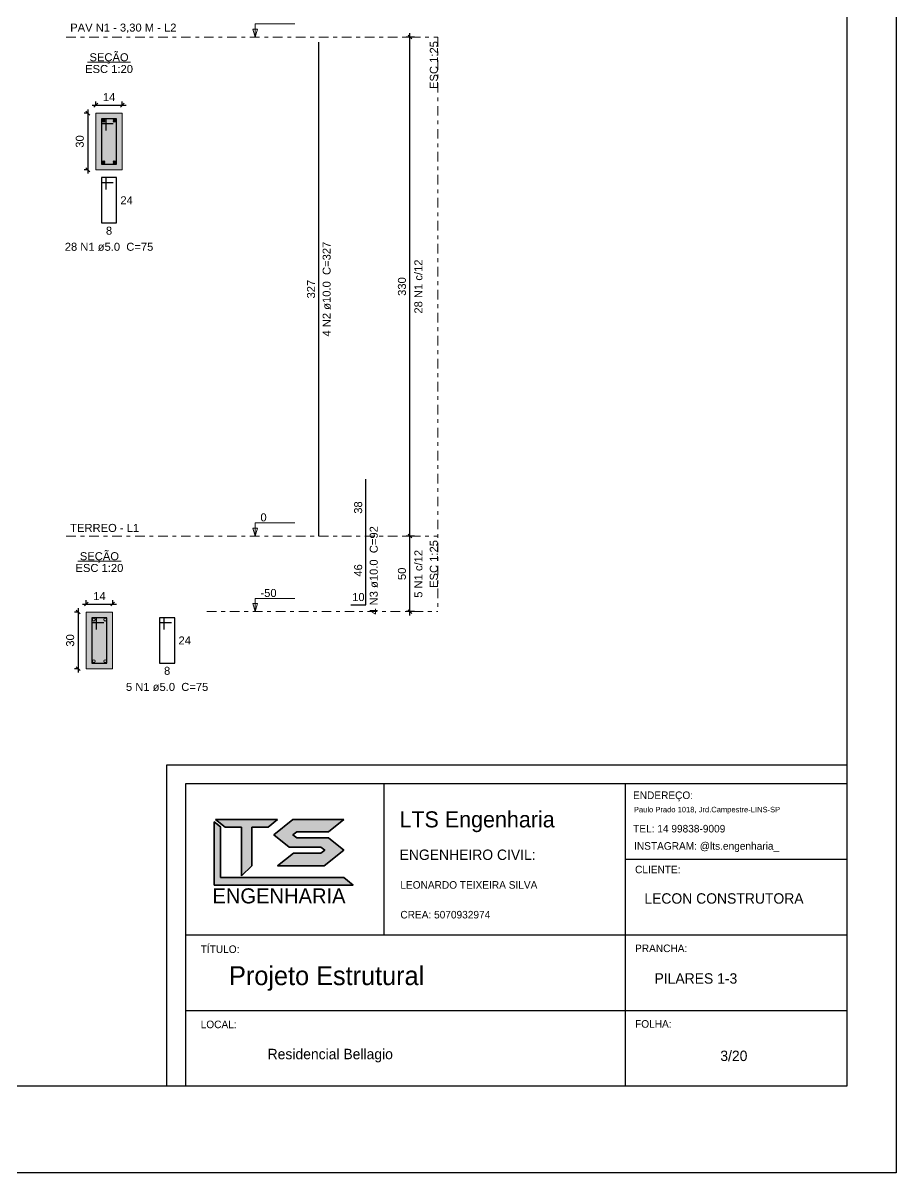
# Model space of a CAD drawing. Header units: millimetres. Extents: x -34 to 951, y -76 to 463.
# Drawn here: x 229.88 to 252.99, y -76.32 to -45.9 of the extents above; entities that cross this region are included whole.
import ezdxf

# ---------------------------------------------------------------- set-up
doc = ezdxf.new("R2010")
doc.units = ezdxf.units.MM
doc.header["$MEASUREMENT"] = 0
doc.linetypes.add('DASHDOT', pattern=[2.54, 1.27, -0.635, 0, -0.635])
doc.linetypes.add('NULL', pattern=[0])
for name, color, linetype, lineweight in [('Descrição da armadura', 7, 'Continuous', 0), ('DT-Barras na forma', 7, 'Continuous', 30), ('DT-Barras no corte', 5, 'Continuous', 5), ('DT-Barras rebatidas', 7, 'Continuous', 30), ('DT-Cotas', 7, 'Continuous', 5), ('DT-Forma', 5, 'Continuous', 5), ('DT-Hachura seção pilares', 252, 'Continuous', 5), ('DT-Pontilhado', 7, 'DASHDOT', 5), ('DT-Textos', 7, 'Continuous', 5), ('Textos armaduras', 7, 'Continuous', 0)]:
    doc.layers.add(name, color=color, linetype=linetype, lineweight=lineweight)
doc.styles.add('Arial', font='arial.ttf')
doc.dimstyles.new('UM_20.000000', dxfattribs={"dimtxt": 0.18, "dimasz": 0.1, "dimexe": 0.1, "dimexo": 0.2, "dimgap": 0, "dimtad": 1, "dimtih": 1, "dimtoh": 1, "dimdec": 1, "dimlfac": 20, "dimzin": 0, "dimdsep": 46, "dimtxsty": 'Standard', "dimcen": 0.09, "dimdle": 0.1, "dimadec": 1, "dimazin": 2, "dimtfac": 1, "dimtdec": 4, "dimtofl": 0, "dimtmove": 0, "dimatfit": 3, "dimfxl": 1, "dimtolj": 1, "dimarcsym": 0})
doc.dimstyles.new('UM_25.000000', dxfattribs={"dimtxt": 0.18, "dimasz": 0.1, "dimexe": 0.1, "dimexo": 0.2, "dimgap": 0, "dimtad": 1, "dimtih": 1, "dimtoh": 1, "dimdec": 1, "dimlfac": 25, "dimzin": 0, "dimdsep": 46, "dimtxsty": 'Standard', "dimcen": 0.09, "dimdle": 0.1, "dimadec": 1, "dimazin": 2, "dimtfac": 1, "dimtdec": 4, "dimtofl": 0, "dimtmove": 0, "dimatfit": 3, "dimfxl": 1, "dimtolj": 1, "dimarcsym": 0})

# ---------------------------------------------------------------- blocks, each defined once
blk = doc.blocks.new('_Oblique')
at = {"color": 0, "linetype": 'ByBlock', "lineweight": -2}
blk.add_line((-0.5, -0.5), (0.5, 0.5), dxfattribs=at)
blk = doc.blocks.new('*D381')
at = {"layer": 'Defpoints', "color": 0, "transparency": 16777216}
for p in [(231.809, -48.283), (231.597, -49.783), (231.809, -49.783)]:
    blk.add_point(p, dxfattribs=at)
at = {"layer": 'DT-Cotas', "color": 0, "lineweight": -2, "transparency": 16777216}
for p, q in [((231.609, -48.283), (231.497, -48.283)), ((231.597, -48.183), (231.597, -49.883)), ((231.609, -49.783), (231.497, -49.783))]:
    blk.add_line(p, q, dxfattribs=at)
at = {"layer": 'DT-Cotas', "color": 0, "lineweight": -2, "transparency": 16777216, "xscale": 0.1, "yscale": 0.1, "zscale": 0.1}
for p, rotation in [((231.597, -48.283), 90), ((231.597, -49.783), 270)]:
    blk.add_blockref('_Oblique', p, dxfattribs=dict(at, rotation=rotation))
at = {"layer": 'DT-Cotas', "color": 7, "transparency": 16777216, "insert": (231.385, -49.033), "char_height": 0.2118, "attachment_point": 5, "rotation": 90, "style": 'Arial'}
blk.add_mtext('\\A1;30', dxfattribs=at)
blk = doc.blocks.new('*D382')
at = {"layer": 'Defpoints', "color": 0, "transparency": 16777216}
for p in [(231.809, -48.283), (232.509, -48.072), (232.509, -48.283)]:
    blk.add_point(p, dxfattribs=at)
at = {"layer": 'DT-Cotas', "color": 0, "lineweight": -2, "transparency": 16777216}
for p, q in [((231.809, -48.083), (231.809, -47.972)), ((232.509, -48.083), (232.509, -47.972)), ((231.709, -48.072), (232.609, -48.072))]:
    blk.add_line(p, q, dxfattribs=at)
at = {"layer": 'DT-Cotas', "color": 0, "lineweight": -2, "transparency": 16777216, "xscale": 0.1, "yscale": 0.1, "zscale": 0.1, "rotation": 180}
blk.add_blockref('_Oblique', (231.809, -48.072), dxfattribs=at)
at = {"layer": 'DT-Cotas', "color": 0, "lineweight": -2, "transparency": 16777216, "xscale": 0.1, "yscale": 0.1, "zscale": 0.1}
blk.add_blockref('_Oblique', (232.509, -48.072), dxfattribs=at)
at = {"layer": 'DT-Cotas', "color": 7, "transparency": 16777216, "insert": (232.159, -47.86), "char_height": 0.2118, "attachment_point": 5, "rotation": 0.0057, "style": 'Arial'}
blk.add_mtext('\\A1;14', dxfattribs=at)
blk = doc.blocks.new('*D383')
at = {"layer": 'Defpoints', "color": 0, "transparency": 16777216}
for p in [(240.123, -46.271), (240.441, -46.271), (240.441, -59.471)]:
    blk.add_point(p, dxfattribs=at)
at = {"layer": 'DT-Cotas', "color": 0, "lineweight": -2, "transparency": 16777216}
for p, q in [((240.123, -59.571), (240.123, -46.171)), ((240.241, -46.271), (240.023, -46.271)), ((240.241, -59.471), (240.023, -59.471))]:
    blk.add_line(p, q, dxfattribs=at)
at = {"layer": 'DT-Cotas', "color": 0, "lineweight": -2, "transparency": 16777216, "xscale": 0.1, "yscale": 0.1, "zscale": 0.1}
for p, rotation in [((240.123, -46.271), 90), ((240.123, -59.471), 270)]:
    blk.add_blockref('_Oblique', p, dxfattribs=dict(at, rotation=rotation))
at = {"layer": 'DT-Cotas', "color": 7, "transparency": 16777216, "insert": (239.912, -52.871), "char_height": 0.2118, "attachment_point": 5, "rotation": 90, "style": 'Arial'}
blk.add_mtext('\\A1;330', dxfattribs=at)
blk = doc.blocks.new('*D384')
at = {"layer": 'Defpoints', "color": 0, "transparency": 16777216}
for p in [(231.555, -61.483), (231.343, -62.983), (231.555, -62.983)]:
    blk.add_point(p, dxfattribs=at)
at = {"layer": 'DT-Cotas', "color": 0, "lineweight": -2, "transparency": 16777216}
for p, q in [((231.343, -61.383), (231.343, -63.083)), ((231.355, -61.483), (231.243, -61.483)), ((231.355, -62.983), (231.243, -62.983))]:
    blk.add_line(p, q, dxfattribs=at)
at = {"layer": 'DT-Cotas', "color": 0, "lineweight": -2, "transparency": 16777216, "xscale": 0.1, "yscale": 0.1, "zscale": 0.1}
for p, rotation in [((231.343, -61.483), 90), ((231.343, -62.983), 270)]:
    blk.add_blockref('_Oblique', p, dxfattribs=dict(at, rotation=rotation))
at = {"layer": 'DT-Cotas', "color": 7, "transparency": 16777216, "insert": (231.131, -62.233), "char_height": 0.2118, "attachment_point": 5, "rotation": 90, "style": 'Arial'}
blk.add_mtext('\\A1;30', dxfattribs=at)
blk = doc.blocks.new('*D385')
at = {"layer": 'Defpoints', "color": 0, "transparency": 16777216}
for p in [(232.255, -61.272), (231.555, -61.483), (232.255, -61.483)]:
    blk.add_point(p, dxfattribs=at)
at = {"layer": 'DT-Cotas', "color": 0, "lineweight": -2, "transparency": 16777216}
for p, q in [((231.455, -61.272), (232.355, -61.272)), ((231.555, -61.283), (231.555, -61.172)), ((232.255, -61.283), (232.255, -61.172))]:
    blk.add_line(p, q, dxfattribs=at)
at = {"layer": 'DT-Cotas', "color": 0, "lineweight": -2, "transparency": 16777216, "xscale": 0.1, "yscale": 0.1, "zscale": 0.1, "rotation": 180}
blk.add_blockref('_Oblique', (231.555, -61.272), dxfattribs=at)
at = {"layer": 'DT-Cotas', "color": 0, "lineweight": -2, "transparency": 16777216, "xscale": 0.1, "yscale": 0.1, "zscale": 0.1}
blk.add_blockref('_Oblique', (232.255, -61.272), dxfattribs=at)
at = {"layer": 'DT-Cotas', "color": 7, "transparency": 16777216, "insert": (231.905, -61.06), "char_height": 0.2118, "attachment_point": 5, "rotation": 0.0057, "style": 'Arial'}
blk.add_mtext('\\A1;14', dxfattribs=at)
blk = doc.blocks.new('*D386')
at = {"layer": 'Defpoints', "color": 0, "transparency": 16777216}
for p in [(240.123, -59.471), (240.441, -59.471), (240.441, -61.471)]:
    blk.add_point(p, dxfattribs=at)
at = {"layer": 'DT-Cotas', "color": 0, "lineweight": -2, "transparency": 16777216}
for p, q in [((240.241, -59.471), (240.023, -59.471)), ((240.123, -61.571), (240.123, -59.371)), ((240.241, -61.471), (240.023, -61.471))]:
    blk.add_line(p, q, dxfattribs=at)
at = {"layer": 'DT-Cotas', "color": 0, "lineweight": -2, "transparency": 16777216, "xscale": 0.1, "yscale": 0.1, "zscale": 0.1}
for p, rotation in [((240.123, -59.471), 90), ((240.123, -61.471), 270)]:
    blk.add_blockref('_Oblique', p, dxfattribs=dict(at, rotation=rotation))
at = {"layer": 'DT-Cotas', "color": 7, "transparency": 16777216, "insert": (239.912, -60.471), "char_height": 0.2118, "attachment_point": 5, "rotation": 90, "style": 'Arial'}
blk.add_mtext('\\A1;50', dxfattribs=at)

msp = doc.modelspace()

# ---------------------------------------------------------------- hatches: boundary and pattern name
h = msp.add_hatch(color=7)
h.dxf.hatch_style = 1
h.paths.add_polyline_path([(235.1048, -67.1635), (234.9372, -67.0294), (234.9372, -68.7049), (238.6234, -68.7049), (238.3721, -68.5039), (235.1048, -68.5039)])
h.paths.add_polyline_path([(235.9341, -67.1758), (236.3697, -67.1758), (236.6211, -66.9747), (236.5373, -66.9747), (234.979, -66.9747), (235.2304, -67.1758), (235.666, -67.1758), (235.666, -68.4652), (235.9341, -68.1971)])
h.paths.add_polyline_path([(237.1264, -67.4575), (237.0255, -67.3768), (237.1264, -67.2961), (237.9703, -67.2961), (238.3721, -66.9747), (237.0255, -66.9747), (236.5229, -67.3768), (236.9246, -67.6983), (237.7685, -67.6983), (237.8694, -67.779), (237.7685, -67.8597), (237.0429, -67.8597), (236.6211, -68.1971), (237.8494, -68.1971), (238.3721, -67.779), (237.9703, -67.4575)])
at = {"layer": 'DT-Hachura seção pilares', "linetype": 'Continuous'}
for points in [[(231.8088, -49.7835), (231.8088, -49.7835), (232.5088, -49.7835), (232.5088, -48.2835), (231.8088, -48.2835), (231.8088, -49.7835)], [(231.5546, -62.9835), (231.5546, -62.9835), (232.2546, -62.9835), (232.2546, -61.4835), (231.5546, -61.4835), (231.5546, -62.9835)]]:
    msp.add_hatch(color=252, dxfattribs=at).paths.add_polyline_path(points)

# ---------------------------------------------------------------- linework, layer by layer
at = {"color": 7}
for p, q in [((252.988, 42.5775), (252.988, -76.3225)), ((251.688, 40.2775), (251.688, -74.0225)), ((233.688, -65.5225), (251.688, -65.5225)), ((233.688, -66.0225), (233.688, -65.5225)), ((233.688, -74.0225), (233.688, -66.0225)), ((234.188, -74.0225), (234.188, -66.0225)), ((234.188, -66.0225), (251.688, -66.0225)), ((239.438, -70.0225), (239.438, -66.0225)), ((245.8219, -66.0225), (245.8219, -74.0225)), ((251.688, -66.0225), (251.688, -74.0225)), ((234.9372, -67.0294), (234.9372, -68.7049)), ((235.1048, -67.1635), (234.9372, -67.0294)), ((234.9372, -67.0294), (234.9372, -68.7049)), ((234.979, -66.9747), (235.2304, -67.1758)), ((236.6211, -66.9747), (234.979, -66.9747)), ((235.1048, -68.5039), (235.1048, -67.1635)), ((235.2304, -67.1758), (235.666, -67.1758)), ((235.666, -67.1758), (235.666, -68.4652)), ((235.9341, -68.1971), (235.9341, -67.1758)), ((235.9341, -67.1758), (236.3697, -67.1758)), ((236.3697, -67.1758), (236.6211, -66.9747)), ((237.0255, -66.9747), (236.5229, -67.3768)), ((238.3721, -66.9747), (237.0255, -66.9747)), ((237.9703, -67.2961), (238.3721, -66.9747)), ((236.5229, -67.3768), (236.9246, -67.6983)), ((237.0255, -67.3768), (237.1264, -67.2961)), ((237.1264, -67.4575), (237.0255, -67.3768)), ((237.1264, -67.2961), (237.9703, -67.2961)), ((237.9703, -67.4575), (237.1264, -67.4575)), ((238.3721, -67.779), (237.9703, -67.4575)), ((236.9246, -67.6983), (237.7685, -67.6983)), ((237.7685, -67.6983), (237.8694, -67.779)), ((237.8694, -67.779), (237.7685, -67.8597)), ((237.8494, -68.1971), (238.3721, -67.779)), ((237.0429, -67.8597), (236.6211, -68.1971)), ((237.7685, -67.8597), (237.0429, -67.8597)), ((245.8219, -68.0225), (251.688, -68.0225)), ((235.666, -68.4652), (235.9341, -68.1971)), ((236.6211, -68.1971), (237.8494, -68.1971)), ((234.9372, -68.7049), (238.6234, -68.7049)), ((238.3721, -68.5039), (235.1048, -68.5039)), ((238.6234, -68.7049), (238.3721, -68.5039)), ((234.188, -70.0225), (251.688, -70.0225)), ((234.188, -72.0225), (251.688, -72.0225)), ((251.688, -74.0225), (170.188, -74.0225)), ((251.688, -74.0225), (234.188, -74.0225)), ((251.688, -74.0225), (234.188, -74.0225)), ((252.988, -76.3225), (168.888, -76.3225))]:
    msp.add_line(p, q, dxfattribs=at)
for points in [[(235.1048, -68.5039), (238.3721, -68.5039), (238.6234, -68.7049), (234.9372, -68.7049), (234.9372, -67.0294), (235.1048, -67.1635)], [(234.9372, -68.7049), (238.6234, -68.7049), (238.3721, -68.5039), (235.1048, -68.5039), (235.1048, -67.1635), (234.9372, -67.0294)], [(235.666, -67.1758), (235.2304, -67.1758), (234.979, -66.9747), (236.5373, -66.9747), (236.6211, -66.9747), (236.3697, -67.1758), (235.9341, -67.1758), (235.9341, -68.1971), (235.666, -68.4652)], [(235.2304, -67.1758), (235.666, -67.1758), (235.666, -68.4652), (235.9341, -68.1971), (235.9341, -67.1758), (236.3697, -67.1758), (236.6211, -66.9747), (234.979, -66.9747)], [(237.0255, -67.3768), (237.1264, -67.2961), (237.9703, -67.2961), (238.3721, -66.9747), (237.0255, -66.9747), (236.5229, -67.3768), (236.9246, -67.6983), (237.7685, -67.6983), (237.8694, -67.779), (237.7685, -67.8597), (237.0429, -67.8597), (236.6211, -68.1971), (237.8494, -68.1971), (238.3721, -67.779), (237.9703, -67.4575), (237.1264, -67.4575), (237.9703, -67.4575), (238.3721, -67.779), (237.8494, -68.1971), (236.6211, -68.1971), (237.0429, -67.8597), (237.7685, -67.8597), (237.8694, -67.779), (237.7685, -67.6983), (236.9246, -67.6983), (236.5229, -67.3768), (237.0255, -66.9747), (238.3721, -66.9747), (237.9703, -67.2961), (237.1264, -67.2961), (237.0255, -67.3768), (237.1264, -67.4575)]]:
    msp.add_lwpolyline(points, close=True, dxfattribs=at)
at = {"layer": 'DT-Barras na forma'}
for points in [[(232.0838, -48.746), (232.0838, -48.4335), (231.9588, -48.4335), (231.9588, -49.6335), (232.3588, -49.6335), (232.3588, -48.4335), (231.9588, -48.4335), (231.9588, -48.5585), (232.2713, -48.5585)], [(231.8296, -61.946), (231.8296, -61.6335), (231.7046, -61.6335), (231.7046, -62.8335), (232.1046, -62.8335), (232.1046, -61.6335), (231.7046, -61.6335), (231.7046, -61.7585), (232.0171, -61.7585)]]:
    msp.add_lwpolyline(points, dxfattribs=at)
at = {"layer": 'DT-Barras no corte'}
for p, q in [((231.9713, -48.521), (232.0463, -48.446)), ((231.9713, -48.446), (232.0463, -48.521)), ((232.2713, -48.521), (232.3463, -48.446)), ((232.2713, -48.446), (232.3463, -48.521)), ((231.9713, -49.621), (232.0463, -49.546)), ((231.9713, -49.546), (232.0463, -49.621)), ((232.2713, -49.621), (232.3463, -49.546)), ((232.2713, -49.546), (232.3463, -49.621))]:
    msp.add_line(p, q, dxfattribs=at)
for centre in [(232.0088, -48.4835), (232.3088, -48.4835), (232.0088, -49.5835), (232.3088, -49.5835), (231.7546, -61.6835), (232.0546, -61.6835), (231.7546, -62.7835), (232.0546, -62.7835)]:
    msp.add_circle(centre, 0.0375, dxfattribs=at)
at = {"layer": 'DT-Barras rebatidas'}
for points in [[(237.7113, -59.4714), (237.7113, -46.4074)], [(232.0838, -50.3019), (232.0838, -49.9894), (231.9588, -49.9894), (231.9588, -51.1894), (232.3588, -51.1894), (232.3588, -49.9894), (231.9588, -49.9894), (231.9588, -50.1144), (232.2713, -50.1144)], [(238.5585, -61.2914), (238.9585, -61.2914), (238.9585, -59.4714), (238.9585, -57.9646)], [(233.6215, -61.946), (233.6215, -61.6335), (233.4965, -61.6335), (233.4965, -62.8335), (233.8965, -62.8335), (233.8965, -61.6335), (233.4965, -61.6335), (233.4965, -61.7585), (233.8091, -61.7585)]]:
    msp.add_lwpolyline(points, dxfattribs=at)
at = {"layer": 'DT-Forma'}
for points in [[(231.8088, -49.7835), (232.5088, -49.7835), (232.5088, -48.2835), (231.8088, -48.2835), (231.8088, -49.7835)], [(231.5546, -62.9835), (232.2546, -62.9835), (232.2546, -61.4835), (231.5546, -61.4835), (231.5546, -62.9835)]]:
    msp.add_lwpolyline(points, close=True, dxfattribs=at)
at = {"layer": 'DT-Pontilhado', "ltscale": 0.2}
for p, q in [((231.0251, -46.2714), (240.8647, -46.2714)), ((240.8647, -46.2714), (240.8647, -61.4714)), ((231.0251, -59.4714), (240.8647, -59.4714)), ((234.7477, -61.4714), (240.8647, -61.4714))]:
    msp.add_line(p, q, dxfattribs=at)
at = {"layer": 'DT-Textos'}
for p, q in [((231.5866, -46.9385), (232.731, -46.9385)), ((231.3324, -60.1385), (232.4768, -60.1385))]:
    msp.add_line(p, q, dxfattribs=at)
for points in [[(236.0259, -46.2714), (236.0894, -46.0596), (235.9623, -46.0596), (236.0259, -46.2714), (236.0259, -45.9214), (237.0759, -45.9214)], [(236.0259, -59.4714), (236.0894, -59.2596), (235.9623, -59.2596), (236.0259, -59.4714), (236.0259, -59.1214), (237.0759, -59.1214)], [(236.0259, -61.4714), (236.0894, -61.2596), (235.9623, -61.2596), (236.0259, -61.4714), (236.0259, -61.1214), (237.0759, -61.1214)]]:
    msp.add_lwpolyline(points, dxfattribs=at)

# ---------------------------------------------------------------- texts
at = {"color": 7}
for s, height, p in [('ENDEREÇO:', 0.2, (246.0271, -66.4286)), ('Paulo Prado 1018, Jrd.Campestre-LINS-SP', 0.144994, (246.0502, -66.7805)), ('LTS Engenharia', 0.425339, (239.8443, -67.18)), ('TEL: 14 99838-9009', 0.2, (246.0313, -67.3132)), ('ENGENHEIRO CIVIL:', 0.275339, (239.849, -68.0404)), ('INSTAGRAM: @lts.engenharia_', 0.2, (246.0558, -67.7699)), ('CLIENTE:', 0.2, (246.0814, -68.3935)), ('LEONARDO TEIXEIRA SILVA', 0.2, (239.8692, -68.8012)), ('ENGENHARIA', 0.39848, (234.895, -69.1903)), ('LECON CONSTRUTORA', 0.275339, (246.3275, -69.1972)), ('CREA: 5070932974', 0.2, (239.8702, -69.5883)), ('TÍTULO:', 0.2, (234.5848, -70.5013)), ('PRANCHA:', 0.2, (246.0814, -70.4789)), ('Projeto Estrutural', 0.5, (235.3353, -71.3518)), ('PILARES 1-3', 0.275339, (246.5961, -71.3134)), ('LOCAL:', 0.2, (234.5848, -72.4911)), ('FOLHA:', 0.2, (246.0814, -72.4782)), ('Residencial Bellagio', 0.275339, (236.3561, -73.3125)), ('3/20', 0.27534, (248.3383, -73.3601))]:
    msp.add_text(s, height=height, dxfattribs=at).set_placement(p)
at = {"layer": 'Descrição da armadura', "linetype": 'NULL', "char_height": 0.2118, "attachment_point": 8, "line_spacing_factor": 0.9, "style": 'Arial'}
for s, insert, width in [('28 N1 ø5.0  C=75', (232.1591, -51.9304), 4.686721), ('5 N1 ø5.0  C=75', (233.6961, -63.5744), 4.35772)]:
    msp.add_mtext(s, dxfattribs=dict(at, insert=insert, width=width))
at = {"layer": 'Descrição da armadura', "linetype": 'NULL', "char_height": 0.2118, "attachment_point": 8, "rotation": 90.00021, "line_spacing_factor": 0.9, "style": 'Arial'}
for s, insert, width in [('4 N2 ø10.0  C=327', (238.0292, -52.9393), 5.015721), ('28 N1 c/12', (240.4551, -52.8714), 2.90156), ('4 N3 ø10.0  C=92', (239.2762, -60.3813), 4.686721), ('5 N1 c/12', (240.4551, -60.4714), 2.57256)]:
    msp.add_mtext(s, dxfattribs=dict(at, insert=insert, width=width))
at = {"layer": 'DT-Textos', "linetype": 'NULL', "char_height": 0.2118, "line_spacing_factor": 0.798, "style": 'Arial'}
for s, insert, width, attachment_point in [('PAV N1 - 3,30 M - L2', (231.1311, -46.1654), 5.623355, 7), ('SEÇÃO', (232.1591, -46.9763), 2.072476, 8), ('ESC 1:20', (232.1591, -47.2244), 2.532883, 8), ('0', (236.1661, -59.0864), 0.329, 7), ('TERREO - L1', (231.1311, -59.3654), 3.650321, 7), ('SEÇÃO', (231.9041, -60.1763), 2.072476, 8), ('ESC 1:20', (231.9041, -60.4244), 2.532883, 8), ('-50', (236.1661, -61.0864), 0.854949, 7)]:
    msp.add_mtext(s, dxfattribs=dict(at, insert=insert, width=width, attachment_point=attachment_point))
at = {"layer": 'DT-Textos', "linetype": 'NULL', "char_height": 0.2118, "width": 2.532883, "attachment_point": 9, "rotation": 90.00021, "line_spacing_factor": 0.798, "style": 'Arial'}
for insert in [(240.8642, -46.3773), (240.8642, -59.5773)]:
    msp.add_mtext('ESC 1:25', dxfattribs=dict(at, insert=insert))
at = {"layer": 'Textos armaduras', "linetype": 'NULL', "char_height": 0.2118, "line_spacing_factor": 0.9, "style": 'Arial'}
for s, insert, width, attachment_point in [('24', (232.4588, -50.4835), 1.058001, 1), ('8', (232.1588, -51.2867), 0.729, 2), ('10', (238.7585, -61.1941), 1.058001, 8), ('24', (233.9966, -62.1276), 1.058001, 1), ('8', (233.6965, -62.9308), 0.729, 2)]:
    msp.add_mtext(s, dxfattribs=dict(at, insert=insert, width=width, attachment_point=attachment_point))
at = {"layer": 'Textos armaduras', "linetype": 'NULL', "char_height": 0.2118, "attachment_point": 8, "rotation": 90.00021, "line_spacing_factor": 0.9, "style": 'Arial'}
for s, insert, width in [('327', (237.614, -52.9394), 1.387001), ('38', (238.8612, -58.718), 1.058001), ('46', (238.8612, -60.3814), 1.058001)]:
    msp.add_mtext(s, dxfattribs=dict(at, insert=insert, width=width))

# ---------------------------------------------------------------- dimensions: what is measured, and where the dimension line sits
at = {"layer": 'DT-Cotas'}
for base, p1, p2, dimstyle, override, picture, middle in [((240.1234, -46.2714), (240.4411, -59.4714), (240.4411, -46.2714), 'UM_25.000000', {"dimtxt": 0.2118, "dimasz": 0.1, "dimexe": 0.1, "dimexo": 0.2, "dimtad": 1, "dimtih": 0, "dimtoh": 0, "dimdec": 1, "dimlfac": 25, "dimzin": 8, "dimtxsty": 'Arial', "dimblk": 'Oblique', "dimblk1": 'Oblique', "dimblk2": 'Oblique', "dimsah": 1, "dimdle": 0.1, "dimse1": 0, "dimse2": 0, "dimclrt": 7, "dimadec": 1, "dimazin": 3, "dimtmove": 2, "dimldrblk": 'Oblique'}, '*D383', (239.9116, -52.8714)), ((231.597, -49.7835), (231.8088, -48.2835), (231.8088, -49.7835), 'UM_20.000000', {"dimtxt": 0.2118, "dimasz": 0.1, "dimexe": 0.1, "dimexo": 0.2, "dimtad": 1, "dimtih": 0, "dimtoh": 0, "dimdec": 1, "dimlfac": 20, "dimzin": 8, "dimtxsty": 'Arial', "dimblk": 'Oblique', "dimblk1": 'Oblique', "dimblk2": 'Oblique', "dimsah": 1, "dimdle": 0.1, "dimse1": 0, "dimse2": 0, "dimclrt": 7, "dimadec": 1, "dimazin": 3, "dimtmove": 2, "dimldrblk": 'Oblique'}, '*D381', (231.3852, -49.0335)), ((240.1234, -59.4714), (240.4411, -61.4714), (240.4411, -59.4714), 'UM_25.000000', {"dimtxt": 0.2118, "dimasz": 0.1, "dimexe": 0.1, "dimexo": 0.2, "dimtad": 1, "dimtih": 0, "dimtoh": 0, "dimdec": 1, "dimlfac": 25, "dimzin": 8, "dimtxsty": 'Arial', "dimblk": 'Oblique', "dimblk1": 'Oblique', "dimblk2": 'Oblique', "dimsah": 1, "dimdle": 0.1, "dimse1": 0, "dimse2": 0, "dimclrt": 7, "dimadec": 1, "dimazin": 3, "dimtmove": 2, "dimldrblk": 'Oblique'}, '*D386', (239.9116, -60.4714)), ((231.3428, -62.9835), (231.5546, -61.4835), (231.5546, -62.9835), 'UM_20.000000', {"dimtxt": 0.2118, "dimasz": 0.1, "dimexe": 0.1, "dimexo": 0.2, "dimtad": 1, "dimtih": 0, "dimtoh": 0, "dimdec": 1, "dimlfac": 20, "dimzin": 8, "dimtxsty": 'Arial', "dimblk": 'Oblique', "dimblk1": 'Oblique', "dimblk2": 'Oblique', "dimsah": 1, "dimdle": 0.1, "dimse1": 0, "dimse2": 0, "dimclrt": 7, "dimadec": 1, "dimazin": 3, "dimtmove": 2, "dimldrblk": 'Oblique'}, '*D384', (231.131, -62.2335))]:
    dim = msp.add_linear_dim(base=base, p1=p1, p2=p2, angle=90, dimstyle=dimstyle, override=override, dxfattribs=at)
    dim.commit()
    dim.dimension.update_dxf_attribs({"geometry": picture, "text_midpoint": middle, "dimtype": 160, "text_rotation": 90})
for base, p1, p2, picture, middle in [((232.5088, -48.0717), (231.8088, -48.2835), (232.5088, -48.2835), '*D382', (232.1588, -47.8599)), ((232.2546, -61.2717), (231.5546, -61.4835), (232.2546, -61.4835), '*D385', (231.9046, -61.0599))]:
    dim = msp.add_linear_dim(base=base, p1=p1, p2=p2, dimstyle='UM_20.000000', override={"dimtxt": 0.2118, "dimasz": 0.1, "dimexe": 0.1, "dimexo": 0.2, "dimtad": 1, "dimtih": 0, "dimtoh": 0, "dimdec": 1, "dimlfac": 20, "dimzin": 8, "dimtxsty": 'Arial', "dimblk": 'Oblique', "dimblk1": 'Oblique', "dimblk2": 'Oblique', "dimsah": 1, "dimdle": 0.1, "dimse1": 0, "dimse2": 0, "dimclrt": 7, "dimadec": 1, "dimazin": 3, "dimtmove": 2, "dimldrblk": 'Oblique'}, dxfattribs=at)
    dim.commit()
    dim.dimension.update_dxf_attribs({"geometry": picture, "text_midpoint": middle, "dimtype": 160, "text_rotation": 0.00573})

doc.saveas('drawing.dxf')
